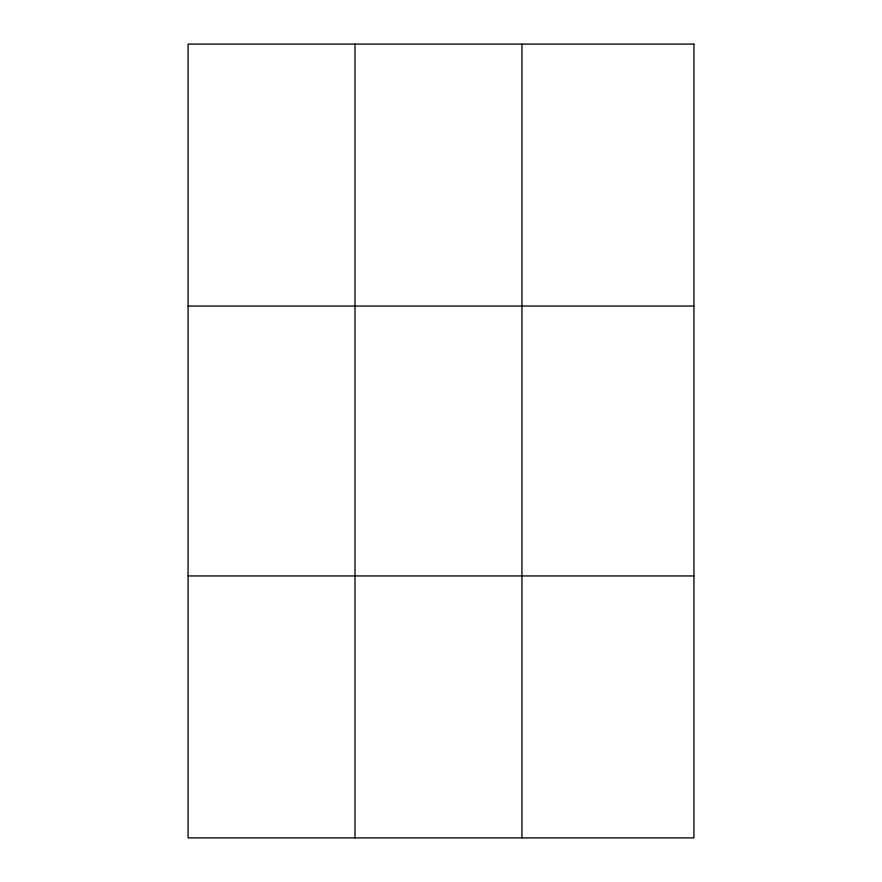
<?xml version="1.0" encoding="UTF-8"?>
<svg xmlns="http://www.w3.org/2000/svg" width="882" height="882" viewBox="0 0 882 882"><rect width="100%" height="100%" fill="white"/><g stroke="black" fill="none" stroke-linecap="round" stroke-linejoin="round"><path stroke-width="1.32" d="M355.016 837.9L355.016 44.1M521.935 837.9L521.935 44.1M188.087 306.054L693.913 306.054M188.087 575.946L693.913 575.946M693.913 44.1L693.913 837.9L188.087 837.9L188.087 44.1L693.913 44.1"/></g></svg>
